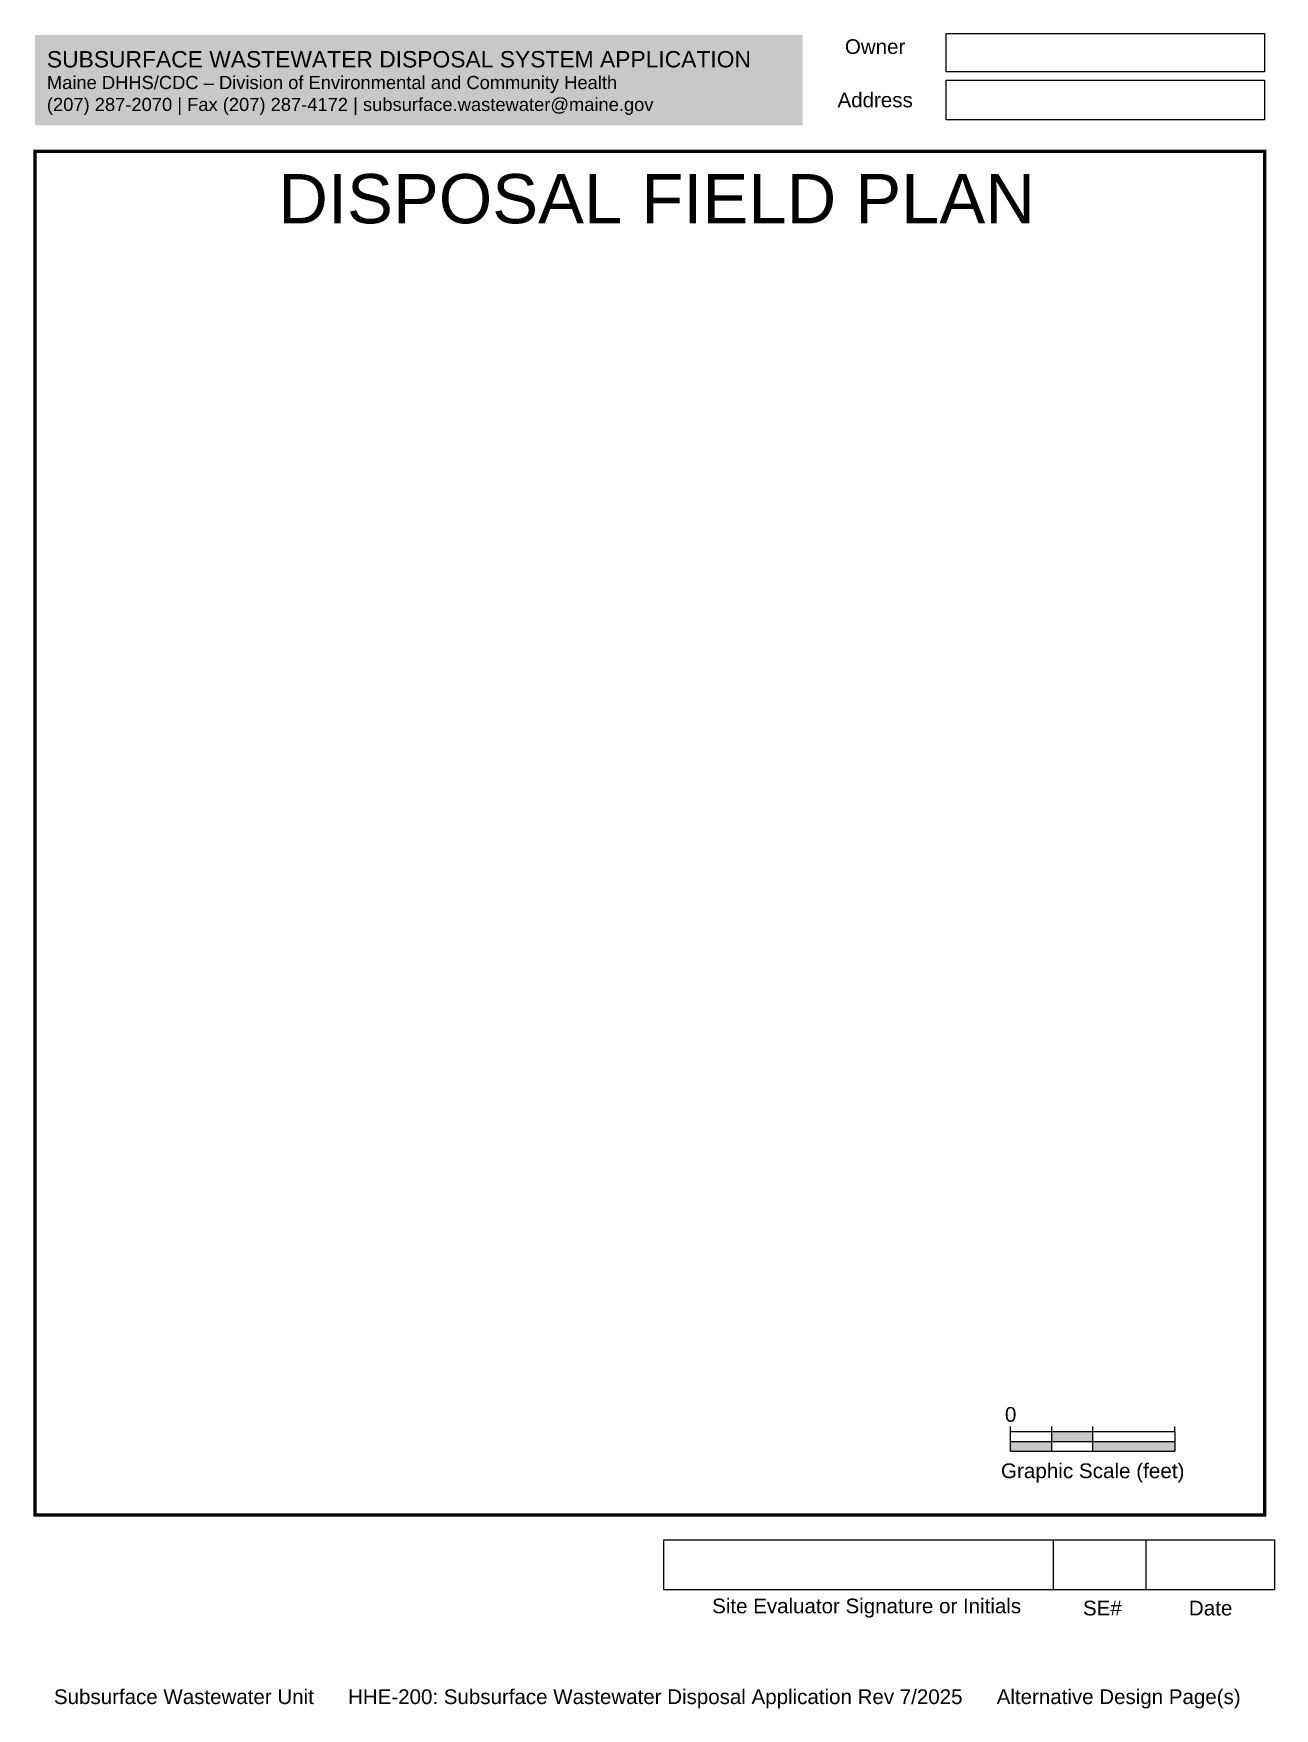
# Paper-space layout 'ALT_PLAN_SEPTIC' of a CAD drawing. Extents: x 0.2 to 7.8, y 0.2 to 10.4.
import ezdxf

# ---------------------------------------------------------------- set-up
doc = ezdxf.new("R2010")
doc.units = 0
doc.header["$MEASUREMENT"] = 0
doc.layers.add('HHE_200_FORM', color=7, linetype='Continuous', lineweight=5)
doc.styles.add('ARIAL', font='ARIAL.TTF')
doc.styles.add('PDF Aptos', font='arial.ttf')
doc.styles.add('PDF Arial', font='arial.ttf')
doc.styles.add('PDF Arial-BoldMT', font='arial.ttf')
doc.styles.get("Standard").update_dxf_attribs({"font": 'arial.ttf'})

psp = doc.layouts.new('ALT_PLAN_SEPTIC')

# ---------------------------------------------------------------- hatches: boundary and pattern name
at = {"layer": 'HHE_200_FORM'}
for points in [[(6.453, 1.802), (6.703, 1.802), (6.703, 1.862), (6.453, 1.862)], [(6.203, 1.742), (6.453, 1.742), (6.453, 1.802), (6.203, 1.802)], [(6.703, 1.742), (7.203, 1.742), (7.203, 1.802), (6.703, 1.802)]]:
    psp.add_hatch(color=7, dxfattribs=at).paths.add_polyline_path(points)

# ---------------------------------------------------------------- linework, layer by layer
for p, q in [((6.203, 1.742), (6.703, 1.742)), ((6.703, 1.742), (7.203, 1.742))]:
    psp.add_line(p, q, dxfattribs=at)
at = {"layer": 'HHE_200_FORM', "lineweight": 5}
for points in [[(5.811, 10.38), (7.751, 10.38), (7.751, 10.145), (5.811, 10.145)], [(5.811, 10.096), (7.751, 10.096), (7.751, 9.853), (5.811, 9.853)], [(4.089, 1.203), (7.811, 1.203), (7.811, 0.897), (4.089, 0.897)], [(6.464, 1.203), (7.026, 1.203), (7.026, 0.897), (6.464, 0.897)]]:
    psp.add_lwpolyline(points, close=True, dxfattribs=at)
at = {"layer": 'HHE_200_FORM', "const_width": 0.02}
psp.add_lwpolyline([(0.258, 9.661), (7.751, 9.661), (7.751, 1.353), (0.258, 1.353)], close=True, dxfattribs=at)
at = {"layer": 'HHE_200_FORM'}
for points in [[(6.203, 1.862), (6.203, 1.892)], [(6.203, 1.742), (6.203, 1.802), (6.203, 1.862), (7.203, 1.862), (7.203, 1.742)], [(6.453, 1.862), (6.453, 1.892)], [(6.453, 1.742), (6.453, 1.862)], [(6.703, 1.862), (6.703, 1.892)], [(6.703, 1.742), (6.703, 1.862)], [(7.203, 1.862), (7.203, 1.892)], [(6.203, 1.802), (7.203, 1.802)]]:
    psp.add_lwpolyline(points, dxfattribs=at)
at = {"layer": 'HHE_200_FORM', "lineweight": 35, "transparency": 33554559}
psp.add_solid([(0.258, 9.821), (4.936, 9.821), (0.258, 10.371), (4.936, 10.371)], dxfattribs=at)

# ---------------------------------------------------------------- texts
at = {"layer": 'HHE_200_FORM'}
for s, insert, char_height, attachment_point, style in [('Owner', (5.193, 10.299), 0.0895, 4, 'PDF Arial'), ('Address', (5.148, 9.974), 0.0895, 4, 'PDF Arial'), ('DISPOSAL FIELD PLAN', (1.74, 9.371), 0.3, 4, 'PDF Arial-BoldMT'), ('0', (6.203, 1.92), 0.09, 8, 'ARIAL'), ('Graphic Scale (feet)', (6.703, 1.668), 0.09, 2, 'ARIAL'), ('SE#', (6.644, 0.786), 0.0895, 4, 'PDF Aptos'), ('Date', (7.289, 0.786), 0.09, 4, 'PDF Aptos'), ('Subsurface Wastewater Unit      HHE-200: Subsurface Wastewater Disposal Application Rev 7/2025      Alternative Design Page(s)', (0.373, 0.233), 0.089478, 4, 'PDF Arial')]:
    psp.add_mtext(s, dxfattribs=dict(at, insert=insert, char_height=char_height, attachment_point=attachment_point, style=style))
at = {"layer": 'HHE_200_FORM', "color": 7, "true_color": 0xffffff, "insert": (0.33, 10.222), "char_height": 0.0996, "attachment_point": 4, "rotation": 0.0003, "style": 'PDF Arial-BoldMT'}
psp.add_mtext('SUBSURFACE WASTEWATER DISPOSAL SYSTEM APPLICATION', dxfattribs=at)
at = {"layer": 'HHE_200_FORM', "color": 7, "true_color": 0xffffff, "char_height": 0.07993, "attachment_point": 4, "style": 'PDF Arial'}
for s, insert in [('Maine DHHS/CDC – Division of Environmental and Community Health', (0.33, 10.069)), ('(207) 287-2070 | Fax (207) 287-4172 | subsurface.wastewater@maine.gov', (0.33, 9.935))]:
    psp.add_mtext(s, dxfattribs=dict(at, insert=insert))
at = {"layer": 'HHE_200_FORM', "insert": (4.384, 0.786), "char_height": 0.08948, "attachment_point": 4}
psp.add_mtext('Site Evaluator Signature or Initials', dxfattribs=at)

# ---------------------------------------------------------------- viewports
at = {"layer": 'HHE_200_FORM'}
psp.add_viewport(center=(4.005, 5.507), size=(7.493, 8.3083), view_center_point=(995.537, 472.207), view_height=2708.9525, dxfattribs=at)

doc.saveas('drawing.dxf')
